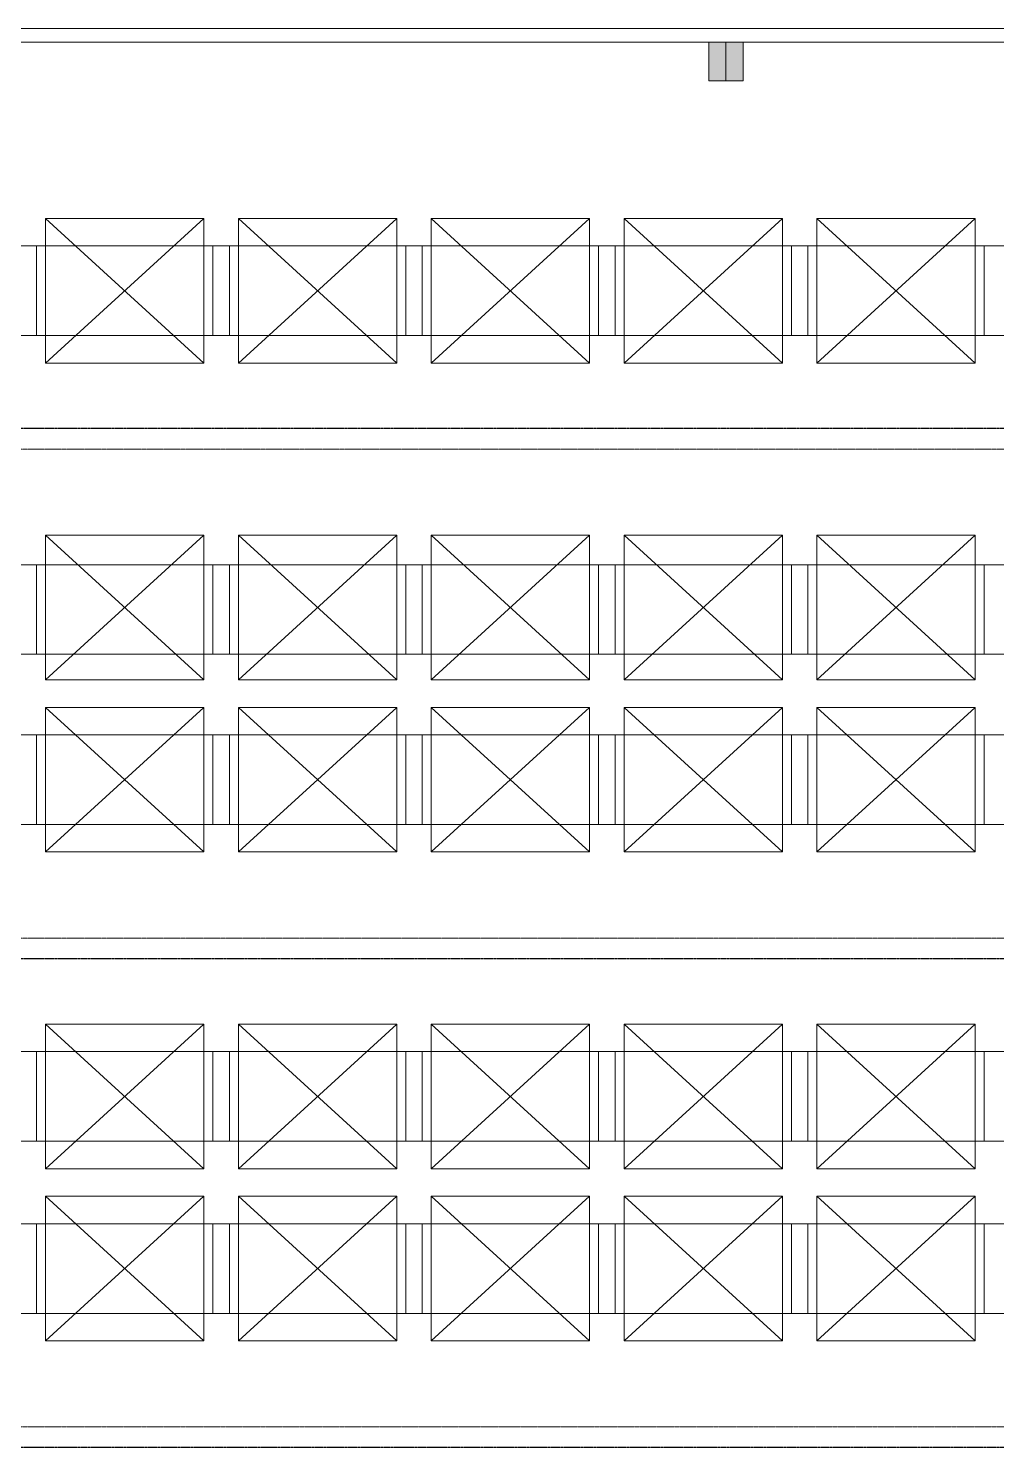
# Model space of a CAD drawing. Header units: millimetres. Extents: x -50460 to 50460, y -35640 to 35640.
# Drawn here: x -20295 to -13265, y -10515 to -210 of the extents above; entities that cross this region are included whole.
import ezdxf

# ---------------------------------------------------------------- set-up
doc = ezdxf.new("R2010")
doc.units = ezdxf.units.MM
doc.linetypes.add('双点画线', pattern=[22, 12, -2, 2, -2, 2, -2])
doc.linetypes.add('点画线', pattern=[18, 12, -2, 2, -2])
for name, color, linetype, lineweight in [('7', 30, '双点画线', 18), ('PALLET', 4, 'Continuous', 18), ('RackFrame', 5, 'Continuous', 18), ('WALL-MOVE', 6, 'Continuous', 18), ('中心线层', 1, '点画线', 18), ('尺寸线层', 4, 'Continuous', 18), ('细线', 7, 'Continuous', 18)]:
    doc.layers.add(name, color=color, linetype=linetype, lineweight=lineweight)

# ---------------------------------------------------------------- blocks, each defined once
blk = doc.blocks.new('*X275')
at = {"layer": 'PALLET', "linetype": 'Continuous', "lineweight": 18}
for p, q in [((1835, 150), (685, 1200)), ((1835, 1200), (685, 150))]:
    blk.add_line(p, q, dxfattribs=at)
blk.add_lwpolyline([(1835, 1200), (685, 1200), (685, 150), (1835, 150), (1835, 1200)], dxfattribs=at)
blk = doc.blocks.new('*X276')
at = {"layer": 'PALLET', "linetype": 'Continuous', "lineweight": 18}
for p, q in [((1835, 150), (685, 1200)), ((1835, 1200), (685, 150))]:
    blk.add_line(p, q, dxfattribs=at)
blk.add_lwpolyline([(1835, 1200), (685, 1200), (685, 150), (1835, 150), (1835, 1200)], dxfattribs=at)
blk = doc.blocks.new('*X277')
at = {"layer": 'PALLET', "linetype": 'Continuous', "lineweight": 18}
for p, q in [((1835, 150), (685, 1200)), ((1835, 1200), (685, 150))]:
    blk.add_line(p, q, dxfattribs=at)
blk.add_lwpolyline([(1835, 1200), (685, 1200), (685, 150), (1835, 150), (1835, 1200)], dxfattribs=at)
blk = doc.blocks.new('*X278')
at = {"layer": 'PALLET', "linetype": 'Continuous', "lineweight": 18}
for p, q in [((1835, 150), (685, 1200)), ((1835, 1200), (685, 150))]:
    blk.add_line(p, q, dxfattribs=at)
blk.add_lwpolyline([(1835, 1200), (685, 1200), (685, 150), (1835, 150), (1835, 1200)], dxfattribs=at)
blk = doc.blocks.new('*X279')
at = {"layer": 'PALLET', "linetype": 'Continuous', "lineweight": 18}
for p, q in [((1835, 150), (685, 1200)), ((1835, 1200), (685, 150))]:
    blk.add_line(p, q, dxfattribs=at)
blk.add_lwpolyline([(1835, 1200), (685, 1200), (685, 150), (1835, 150), (1835, 1200)], dxfattribs=at)
blk = doc.blocks.new('*X308')
at = {"layer": 'PALLET', "linetype": 'Continuous', "lineweight": 18}
for p, q in [((1835, 150), (685, 1200)), ((1835, 1200), (685, 150))]:
    blk.add_line(p, q, dxfattribs=at)
blk.add_lwpolyline([(1835, 1200), (685, 1200), (685, 150), (1835, 150), (1835, 1200)], dxfattribs=at)
blk = doc.blocks.new('*X309')
at = {"layer": 'PALLET', "linetype": 'Continuous', "lineweight": 18}
for p, q in [((1835, 150), (685, 1200)), ((1835, 1200), (685, 150))]:
    blk.add_line(p, q, dxfattribs=at)
blk.add_lwpolyline([(1835, 1200), (685, 1200), (685, 150), (1835, 150), (1835, 1200)], dxfattribs=at)
blk = doc.blocks.new('*X310')
at = {"layer": 'PALLET', "linetype": 'Continuous', "lineweight": 18}
for p, q in [((1835, 150), (685, 1200)), ((1835, 1200), (685, 150))]:
    blk.add_line(p, q, dxfattribs=at)
blk.add_lwpolyline([(1835, 1200), (685, 1200), (685, 150), (1835, 150), (1835, 1200)], dxfattribs=at)
blk = doc.blocks.new('*X311')
at = {"layer": 'PALLET', "linetype": 'Continuous', "lineweight": 18}
for p, q in [((1835, 150), (685, 1200)), ((1835, 1200), (685, 150))]:
    blk.add_line(p, q, dxfattribs=at)
blk.add_lwpolyline([(1835, 1200), (685, 1200), (685, 150), (1835, 150), (1835, 1200)], dxfattribs=at)
blk = doc.blocks.new('*X312')
at = {"layer": 'PALLET', "linetype": 'Continuous', "lineweight": 18}
for p, q in [((1835, 150), (685, 1200)), ((1835, 1200), (685, 150))]:
    blk.add_line(p, q, dxfattribs=at)
blk.add_lwpolyline([(1835, 1200), (685, 1200), (685, 150), (1835, 150), (1835, 1200)], dxfattribs=at)
blk = doc.blocks.new('*X341')
at = {"layer": 'PALLET', "linetype": 'Continuous', "lineweight": 18}
for p, q in [((1835, 150), (685, 1200)), ((1835, 1200), (685, 150))]:
    blk.add_line(p, q, dxfattribs=at)
blk.add_lwpolyline([(1835, 1200), (685, 1200), (685, 150), (1835, 150), (1835, 1200)], dxfattribs=at)
blk = doc.blocks.new('*X342')
at = {"layer": 'PALLET', "linetype": 'Continuous', "lineweight": 18}
for p, q in [((1835, 150), (685, 1200)), ((1835, 1200), (685, 150))]:
    blk.add_line(p, q, dxfattribs=at)
blk.add_lwpolyline([(1835, 1200), (685, 1200), (685, 150), (1835, 150), (1835, 1200)], dxfattribs=at)
blk = doc.blocks.new('*X343')
at = {"layer": 'PALLET', "linetype": 'Continuous', "lineweight": 18}
for p, q in [((1835, 150), (685, 1200)), ((1835, 1200), (685, 150))]:
    blk.add_line(p, q, dxfattribs=at)
blk.add_lwpolyline([(1835, 1200), (685, 1200), (685, 150), (1835, 150), (1835, 1200)], dxfattribs=at)
blk = doc.blocks.new('*X344')
at = {"layer": 'PALLET', "linetype": 'Continuous', "lineweight": 18}
for p, q in [((1835, 150), (685, 1200)), ((1835, 1200), (685, 150))]:
    blk.add_line(p, q, dxfattribs=at)
blk.add_lwpolyline([(1835, 1200), (685, 1200), (685, 150), (1835, 150), (1835, 1200)], dxfattribs=at)
blk = doc.blocks.new('*X345')
at = {"layer": 'PALLET', "linetype": 'Continuous', "lineweight": 18}
for p, q in [((1835, 150), (685, 1200)), ((1835, 1200), (685, 150))]:
    blk.add_line(p, q, dxfattribs=at)
blk.add_lwpolyline([(1835, 1200), (685, 1200), (685, 150), (1835, 150), (1835, 1200)], dxfattribs=at)
blk = doc.blocks.new('*X373')
at = {"layer": 'PALLET', "linetype": 'Continuous', "lineweight": 18}
for p, q in [((1835, 150), (685, 1200)), ((1835, 1200), (685, 150))]:
    blk.add_line(p, q, dxfattribs=at)
blk.add_lwpolyline([(1835, 1200), (685, 1200), (685, 150), (1835, 150), (1835, 1200)], dxfattribs=at)
blk = doc.blocks.new('*X374')
at = {"layer": 'PALLET', "linetype": 'Continuous', "lineweight": 18}
for p, q in [((1835, 150), (685, 1200)), ((1835, 1200), (685, 150))]:
    blk.add_line(p, q, dxfattribs=at)
blk.add_lwpolyline([(1835, 1200), (685, 1200), (685, 150), (1835, 150), (1835, 1200)], dxfattribs=at)
blk = doc.blocks.new('*X375')
at = {"layer": 'PALLET', "linetype": 'Continuous', "lineweight": 18}
for p, q in [((1835, 150), (685, 1200)), ((1835, 1200), (685, 150))]:
    blk.add_line(p, q, dxfattribs=at)
blk.add_lwpolyline([(1835, 1200), (685, 1200), (685, 150), (1835, 150), (1835, 1200)], dxfattribs=at)
blk = doc.blocks.new('*X376')
at = {"layer": 'PALLET', "linetype": 'Continuous', "lineweight": 18}
for p, q in [((1835, 150), (685, 1200)), ((1835, 1200), (685, 150))]:
    blk.add_line(p, q, dxfattribs=at)
blk.add_lwpolyline([(1835, 1200), (685, 1200), (685, 150), (1835, 150), (1835, 1200)], dxfattribs=at)
blk = doc.blocks.new('*X377')
at = {"layer": 'PALLET', "linetype": 'Continuous', "lineweight": 18}
for p, q in [((1835, 150), (685, 1200)), ((1835, 1200), (685, 150))]:
    blk.add_line(p, q, dxfattribs=at)
blk.add_lwpolyline([(1835, 1200), (685, 1200), (685, 150), (1835, 150), (1835, 1200)], dxfattribs=at)
blk = doc.blocks.new('*X405')
at = {"layer": 'PALLET', "linetype": 'Continuous', "lineweight": 18}
for p, q in [((1835, 150), (685, 1200)), ((1835, 1200), (685, 150))]:
    blk.add_line(p, q, dxfattribs=at)
blk.add_lwpolyline([(1835, 1200), (685, 1200), (685, 150), (1835, 150), (1835, 1200)], dxfattribs=at)
blk = doc.blocks.new('*X406')
at = {"layer": 'PALLET', "linetype": 'Continuous', "lineweight": 18}
for p, q in [((1835, 150), (685, 1200)), ((1835, 1200), (685, 150))]:
    blk.add_line(p, q, dxfattribs=at)
blk.add_lwpolyline([(1835, 1200), (685, 1200), (685, 150), (1835, 150), (1835, 1200)], dxfattribs=at)
blk = doc.blocks.new('*X407')
at = {"layer": 'PALLET', "linetype": 'Continuous', "lineweight": 18}
for p, q in [((1835, 150), (685, 1200)), ((1835, 1200), (685, 150))]:
    blk.add_line(p, q, dxfattribs=at)
blk.add_lwpolyline([(1835, 1200), (685, 1200), (685, 150), (1835, 150), (1835, 1200)], dxfattribs=at)
blk = doc.blocks.new('*X408')
at = {"layer": 'PALLET', "linetype": 'Continuous', "lineweight": 18}
for p, q in [((1835, 150), (685, 1200)), ((1835, 1200), (685, 150))]:
    blk.add_line(p, q, dxfattribs=at)
blk.add_lwpolyline([(1835, 1200), (685, 1200), (685, 150), (1835, 150), (1835, 1200)], dxfattribs=at)
blk = doc.blocks.new('*X409')
at = {"layer": 'PALLET', "linetype": 'Continuous', "lineweight": 18}
for p, q in [((1835, 150), (685, 1200)), ((1835, 1200), (685, 150))]:
    blk.add_line(p, q, dxfattribs=at)
blk.add_lwpolyline([(1835, 1200), (685, 1200), (685, 150), (1835, 150), (1835, 1200)], dxfattribs=at)
blk = doc.blocks.new('*X1054')
at = {"layer": '尺寸线层'}
h = blk.add_hatch(color=256, dxfattribs=at)
h.paths.add_polyline_path([(-125, 0), (-125, -166), (-125, -280), (0, -280), (0, 0)], flags=0)
h.paths.add_polyline_path([(0, 0), (0, -141), (0, -280), (125, -280), (125, 0)], flags=0)
for p, q in [((-125, 0), (125, 0)), ((0, -280), (0, 0)), ((125, 0), (125, -280)), ((-125, -280), (-125, 0)), ((125, -280), (-125, -280))]:
    blk.add_line(p, q, dxfattribs=at)
blk = doc.blocks.new('*X1049')
at = {"layer": '尺寸线层'}
blk.add_blockref('*X1054', (-36060, 0), dxfattribs=at)

msp = doc.modelspace()

# ---------------------------------------------------------------- linework, layer by layer
at = {"layer": '7', "linetype": '双点画线', "lineweight": 25}
for p, q in [((17505.258, -3114.726), (-36151.139, -3114.726)), ((17505.258, -6964.726), (-36301.742, -6964.726)), ((17505.258, -10514.726), (-36301.742, -10514.726))]:
    msp.add_line(p, q, dxfattribs=at)
at = {"layer": 'RackFrame'}
for p, q in [((-32954.742, -1789.726), (14765.258, -1789.726)), ((-20234.742, -2439.726), (-20234.742, -1789.726)), ((-18954.742, -2439.726), (-18954.742, -1789.726)), ((-18834.742, -2439.726), (-18834.742, -1789.726)), ((-17554.742, -2439.726), (-17554.742, -1789.726)), ((-17434.742, -2439.726), (-17434.742, -1789.726)), ((-16154.742, -2439.726), (-16154.742, -1789.726)), ((-16034.742, -2439.726), (-16034.742, -1789.726)), ((-14754.742, -2439.726), (-14754.742, -1789.726)), ((-14634.742, -2439.726), (-14634.742, -1789.726)), ((-13354.742, -2439.726), (-13354.742, -1789.726)), ((-32954.742, -2439.726), (14765.258, -2439.726)), ((-32954.742, -4103.991), (14765.258, -4103.991)), ((-20234.742, -4753.991), (-20234.742, -4103.991)), ((-18954.742, -4753.991), (-18954.742, -4103.991)), ((-18834.742, -4753.991), (-18834.742, -4103.991)), ((-17554.742, -4753.991), (-17554.742, -4103.991)), ((-17434.742, -4753.991), (-17434.742, -4103.991)), ((-16154.742, -4753.991), (-16154.742, -4103.991)), ((-16034.742, -4753.991), (-16034.742, -4103.991)), ((-14754.742, -4753.991), (-14754.742, -4103.991)), ((-14634.742, -4753.991), (-14634.742, -4103.991)), ((-13354.742, -4753.991), (-13354.742, -4103.991)), ((-32954.742, -4753.991), (14765.258, -4753.991)), ((-32954.742, -5339.726), (14765.258, -5339.726)), ((-20234.742, -5989.726), (-20234.742, -5339.726)), ((-18954.742, -5989.726), (-18954.742, -5339.726)), ((-18834.742, -5989.726), (-18834.742, -5339.726)), ((-17554.742, -5989.726), (-17554.742, -5339.726)), ((-17434.742, -5989.726), (-17434.742, -5339.726)), ((-16154.742, -5989.726), (-16154.742, -5339.726)), ((-16034.742, -5989.726), (-16034.742, -5339.726)), ((-14754.742, -5989.726), (-14754.742, -5339.726)), ((-14634.742, -5989.726), (-14634.742, -5339.726)), ((-13354.742, -5989.726), (-13354.742, -5339.726)), ((-32954.742, -5989.726), (14765.258, -5989.726)), ((-32954.742, -7639.726), (14765.258, -7639.726)), ((-20234.742, -8289.726), (-20234.742, -7639.726)), ((-18954.742, -8289.726), (-18954.742, -7639.726)), ((-18834.742, -8289.726), (-18834.742, -7639.726)), ((-17554.742, -8289.726), (-17554.742, -7639.726)), ((-17434.742, -8289.726), (-17434.742, -7639.726)), ((-16154.742, -8289.726), (-16154.742, -7639.726)), ((-16034.742, -8289.726), (-16034.742, -7639.726)), ((-14754.742, -8289.726), (-14754.742, -7639.726)), ((-14634.742, -8289.726), (-14634.742, -7639.726)), ((-13354.742, -8289.726), (-13354.742, -7639.726)), ((-32954.742, -8289.726), (14765.258, -8289.726)), ((-32954.742, -8889.726), (14765.258, -8889.726)), ((-20234.742, -9539.726), (-20234.742, -8889.726)), ((-18954.742, -9539.726), (-18954.742, -8889.726)), ((-18834.742, -9539.726), (-18834.742, -8889.726)), ((-17554.742, -9539.726), (-17554.742, -8889.726)), ((-17434.742, -9539.726), (-17434.742, -8889.726)), ((-16154.742, -9539.726), (-16154.742, -8889.726)), ((-16034.742, -9539.726), (-16034.742, -8889.726)), ((-14754.742, -9539.726), (-14754.742, -8889.726)), ((-14634.742, -9539.726), (-14634.742, -8889.726)), ((-13354.742, -9539.726), (-13354.742, -8889.726)), ((-32954.742, -9539.726), (14765.258, -9539.726))]:
    msp.add_line(p, q, dxfattribs=at)
at = {"layer": 'WALL-MOVE'}
for p, q in [((-39494.742, -209.726), (-10844.742, -209.726)), ((-39494.742, -309.726), (-10844.742, -309.726))]:
    msp.add_line(p, q, dxfattribs=at)
at = {"layer": '中心线层'}
for p, q in [((-32954.742, -3264.726), (14765.258, -3264.726)), ((-32954.742, -6814.726), (14765.258, -6814.726)), ((-32954.742, -10364.726), (14765.258, -10364.726))]:
    msp.add_line(p, q, dxfattribs=at)

# ---------------------------------------------------------------- block references
at = {"layer": '尺寸线层'}
msp.add_blockref('*X1049', (20830.258, -309.726), dxfattribs=at)
at = {"layer": '细线'}
for name, p in [('*X279', (-20854.742, -2789.726)), ('*X278', (-19454.742, -2789.726)), ('*X277', (-18054.742, -2789.726)), ('*X276', (-16654.742, -2789.726)), ('*X275', (-15254.742, -2789.726)), ('*X312', (-20854.742, -5089.726)), ('*X311', (-19454.742, -5089.726)), ('*X310', (-18054.742, -5089.726)), ('*X309', (-16654.742, -5089.726)), ('*X308', (-15254.742, -5089.726)), ('*X345', (-20854.742, -6339.726)), ('*X344', (-19454.742, -6339.726)), ('*X343', (-18054.742, -6339.726)), ('*X342', (-16654.742, -6339.726)), ('*X341', (-15254.742, -6339.726)), ('*X377', (-20854.742, -8639.726)), ('*X376', (-19454.742, -8639.726)), ('*X375', (-18054.742, -8639.726)), ('*X374', (-16654.742, -8639.726)), ('*X373', (-15254.742, -8639.726)), ('*X409', (-20854.742, -9889.726)), ('*X408', (-19454.742, -9889.726)), ('*X407', (-18054.742, -9889.726)), ('*X406', (-16654.742, -9889.726)), ('*X405', (-15254.742, -9889.726))]:
    msp.add_blockref(name, p, dxfattribs=at)

doc.saveas('drawing.dxf')
